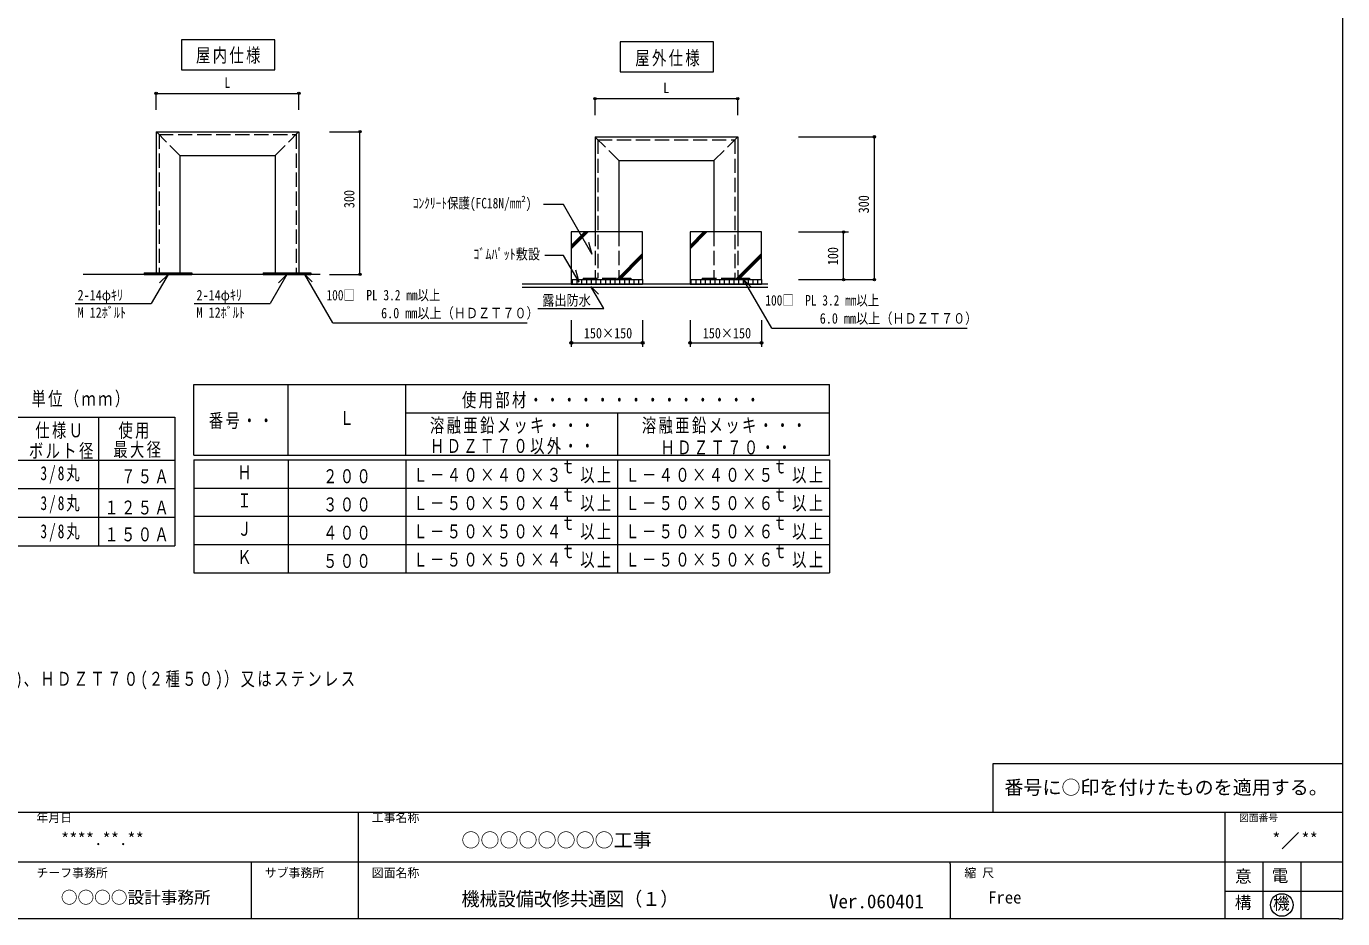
# Model space of a CAD drawing. Units: millimetres on the paper, enlarged 30 times, with parts at other scales. Extents: x -12081 to 11949, y -8439 to 8181.
# Drawn here: x 3646 to 11949, y -8439 to -2811 of the extents above; entities that cross this region are included whole.
import ezdxf
from ezdxf.enums import TextEntityAlignment as Align

# ---------------------------------------------------------------- set-up
doc = ezdxf.new("R2010")
doc.units = ezdxf.units.MM
doc.header["$LTSCALE"] = 30
doc.header["$PDMODE"] = 32
doc.header["$PDSIZE"] = 15
doc.linetypes.add('DASHED3', pattern=[4, 3, -1])
for name, color, linetype, lineweight in [('1-0', 7, 'Continuous', 9), ('E-0', 7, 'Continuous', 9), ('F-2', 5, 'Continuous', 9)]:
    doc.layers.add(name, color=color, linetype=linetype, lineweight=lineweight)
doc.styles.add('ＭＳ ゴシック', font='')
doc.styles.get('ＭＳ ゴシック').set_extended_font_data('MS Gothic')

msp = doc.modelspace()

# ---------------------------------------------------------------- linework, layer by layer
at = {"layer": '1-0', "color": 4}
for p, q in [((4465.2, -3338.2), (4465.2, -3234.11)), ((4465.2, -3234.11), (5365.2, -3234.11)), ((5365.2, -3338.2), (5365.2, -3234.11)), ((7233.53, -3370.75), (7233.53, -3266.66)), ((7233.53, -3266.66), (8133.53, -3266.66)), ((8133.53, -3370.75), (8133.53, -3266.66)), ((5559.36, -3475.57), (5750.25, -3475.57)), ((5750.25, -4375.57), (5750.25, -3475.57)), ((8516.64, -3508.12), (8995.68, -3508.12)), ((8995.68, -4408.12), (8995.68, -3508.12)), ((8516.64, -4108.12), (8832.34, -4108.12)), ((8801.6, -4408.12), (8801.6, -4108.12)), ((5559.36, -4375.57), (5750.25, -4375.57)), ((8516.64, -4408.12), (8995.68, -4408.12)), ((7083.53, -4664.25), (7083.53, -4832.93)), ((7533.53, -4664.25), (7533.53, -4832.93)), ((7833.53, -4664.25), (7833.53, -4832.93)), ((8283.53, -4664.25), (8283.53, -4832.93)), ((7083.53, -4806.82), (7533.53, -4806.82)), ((7833.53, -4806.82), (8283.53, -4806.82))]:
    msp.add_line(p, q, dxfattribs=at)
at = {"layer": '1-0', "linetype": 'DASHED3'}
for p, q in [((4615.2, -3625.57), (4465.2, -3475.57)), ((5215.2, -3625.57), (5365.2, -3475.57)), ((7383.53, -3658.12), (7233.53, -3508.12)), ((7983.53, -3658.12), (8133.53, -3508.12)), ((7233.53, -4108.12), (7233.53, -4398.52)), ((7383.53, -4108.12), (7383.53, -4398.52)), ((7983.53, -4108.12), (7983.53, -4398.52)), ((8133.53, -4108.12), (8133.53, -4398.52)), ((7158.53, -4398.52), (7158.53, -4408.12)), ((7908.53, -4398.52), (7908.53, -4408.12))]:
    msp.add_line(p, q, dxfattribs=at)
at = {"layer": '1-0', "color": 3}
for p, q in [((4465.2, -3475.57), (5365.2, -3475.57)), ((4465.2, -3475.57), (4465.2, -4365.97)), ((5365.2, -3475.57), (5365.2, -4365.97)), ((7233.53, -3508.12), (8133.53, -3508.12)), ((7233.53, -3508.12), (7233.53, -4108.12)), ((8133.53, -3508.12), (8133.53, -4108.12)), ((4615.2, -3625.57), (5215.2, -3625.57)), ((4615.2, -3625.57), (4615.2, -4365.97)), ((5215.2, -3625.57), (5215.2, -4365.97)), ((7383.53, -3658.12), (7983.53, -3658.12)), ((7383.53, -3658.12), (7383.53, -4108.12)), ((7983.53, -3658.12), (7983.53, -4108.12)), ((7158.53, -4408.12), (7458.53, -4408.12)), ((7908.53, -4408.12), (8208.53, -4408.12))]:
    msp.add_line(p, q, dxfattribs=at)
at = {"layer": '1-0', "color": 4, "linetype": 'DASHED3'}
for p, q in [((4483.2, -3493.57), (5347.2, -3493.57)), ((4483.2, -3493.57), (4483.2, -4365.97)), ((5347.2, -3493.57), (5347.2, -4365.97)), ((7251.53, -3526.12), (8115.53, -3526.12)), ((7251.53, -3526.12), (7251.53, -4398.52)), ((8115.53, -3526.12), (8115.53, -4398.52))]:
    msp.add_line(p, q, dxfattribs=at)
at = {"layer": '1-0'}
for p, q in [((7034.17, -3935.46), (6909.38, -3935.46)), ((7215.5, -4249.54), (7034.17, -3935.46)), ((7083.53, -4192.66), (7168.07, -4108.12)), ((7083.53, -4203.27), (7178.68, -4108.12)), ((7083.53, -4213.88), (7189.28, -4108.12)), ((7833.53, -4192.66), (7918.07, -4108.12)), ((7833.53, -4203.27), (7928.68, -4108.12)), ((7833.53, -4213.88), (7939.29, -4108.12)), ((7215.5, -4249.54), (7195.3, -4174.16)), ((7035.31, -4256.83), (6916, -4256.83)), ((7132.69, -4425.51), (7035.31, -4256.83)), ((7370.15, -4408.12), (7533.53, -4244.74)), ((7380.76, -4408.12), (7533.53, -4255.35)), ((7391.37, -4408.12), (7533.53, -4265.95)), ((8120.15, -4408.12), (8283.53, -4244.74)), ((8130.76, -4408.12), (8283.53, -4255.35)), ((8141.37, -4408.12), (8283.53, -4265.95)), ((5499.11, -4375.57), (4005.07, -4375.57)), ((4540.2, -4375.57), (4434.22, -4559.14)), ((4540.2, -4375.57), (4486.15, -4429.62)), ((5290.2, -4375.57), (5184.22, -4559.14)), ((5290.2, -4375.57), (5236.15, -4429.62)), ((5401.96, -4375.57), (5449.85, -4423.45)), ((5578.95, -4682.11), (5401.96, -4375.57)), ((7132.69, -4425.51), (7112.49, -4350.13)), ((8324.26, -4438.12), (6773.4, -4438.12)), ((8324.26, -4459.12), (6773.4, -4459.12)), ((7083.53, -4408.12), (7083.53, -4438.12)), ((7083.53, -4438.12), (7533.53, -4438.12)), ((7090.7, -4438.12), (7090.7, -4408.12)), ((7120.7, -4438.12), (7120.7, -4408.12)), ((7150.7, -4438.12), (7150.7, -4408.12)), ((7180.7, -4438.12), (7180.7, -4408.12)), ((7207.21, -4451.75), (7255.09, -4499.63)), ((7288.01, -4591.69), (7207.21, -4451.75)), ((7210.7, -4438.12), (7210.7, -4408.12)), ((7240.7, -4438.12), (7240.7, -4408.12)), ((7270.7, -4438.12), (7270.7, -4408.12)), ((7300.7, -4438.12), (7300.7, -4408.12)), ((7330.7, -4438.12), (7330.7, -4408.12)), ((7360.7, -4438.12), (7360.7, -4408.12)), ((7390.7, -4438.12), (7390.7, -4408.12)), ((7420.7, -4438.12), (7420.7, -4408.12)), ((7450.7, -4438.12), (7450.7, -4408.12)), ((7480.71, -4438.12), (7480.71, -4408.12)), ((7510.7, -4438.12), (7510.7, -4408.12)), ((7533.53, -4408.12), (7533.53, -4438.12)), ((7833.53, -4408.12), (7833.53, -4438.12)), ((7833.53, -4438.12), (8283.53, -4438.12)), ((7840.7, -4438.12), (7840.7, -4408.12)), ((7870.7, -4438.12), (7870.7, -4408.12)), ((7900.7, -4438.12), (7900.7, -4408.12)), ((7930.7, -4438.12), (7930.7, -4408.12)), ((7960.7, -4438.12), (7960.7, -4408.12)), ((7990.7, -4438.12), (7990.7, -4408.12)), ((8020.7, -4438.12), (8020.7, -4408.12)), ((8050.7, -4438.12), (8050.7, -4408.12)), ((8080.7, -4438.12), (8080.7, -4408.12)), ((8110.7, -4438.12), (8110.7, -4408.12)), ((8140.7, -4438.12), (8140.7, -4408.12)), ((8170.29, -4408.12), (8218.17, -4456.01)), ((8347.9, -4715.74), (8170.29, -4408.12)), ((8170.7, -4438.12), (8170.7, -4408.12)), ((8200.7, -4438.12), (8200.7, -4408.12)), ((8230.7, -4438.12), (8230.7, -4408.12)), ((8260.7, -4438.12), (8260.7, -4408.12)), ((8283.53, -4408.12), (8283.53, -4438.12)), ((3954.5, -4559.14), (4434.22, -4559.14)), ((4704.51, -4559.14), (5184.22, -4559.14)), ((6873.4, -4591.69), (7288.01, -4591.69)), ((5578.95, -4682.11), (6805.84, -4682.11)), ((8347.9, -4715.74), (9581.2, -4715.74)), ((-996.91, -5277.08), (4582.17, -5277.08)), ((4102.17, -5277.08), (4102.17, -6087.08)), ((4582.17, -5277.08), (4582.17, -6087.08)), ((-996.91, -5547.08), (4582.17, -5547.08)), ((-996.91, -5727.08), (4582.17, -5727.08)), ((-996.91, -5907.08), (4582.17, -5907.08)), ((-996.91, -6087.08), (4582.17, -6087.08))]:
    msp.add_line(p, q, dxfattribs=at)
for points in [[(4624.63, -2896.04), (4624.63, -3085.27), (5213.32, -3085.27), (5213.32, -2896.04)], [(7392.66, -2908.72), (7392.66, -3097.95), (7981.35, -3097.95), (7981.35, -2908.72)], [(7083.53, -4108.12), (7083.53, -4408.12), (7533.53, -4408.12), (7533.53, -4108.12)], [(7833.53, -4108.12), (7833.53, -4408.12), (8283.53, -4408.12), (8283.53, -4108.12)]]:
    msp.add_lwpolyline(points, close=True, dxfattribs=at)
at = {"layer": '1-0', "color": 3}
for points in [[(4390.2, -4365.97), (4690.2, -4365.97), (4690.2, -4375.57)], [(4390.2, -4365.97), (4390.2, -4375.57), (4690.2, -4375.57)], [(5140.2, -4365.97), (5440.2, -4365.97), (5440.2, -4375.57)], [(5140.2, -4365.97), (5140.2, -4375.57), (5440.2, -4375.57)]]:
    msp.add_lwpolyline(points, dxfattribs=at)
at = {"layer": '1-0', "linetype": 'DASHED3'}
for points in [[(7158.53, -4398.52), (7458.53, -4398.52), (7458.53, -4408.12)], [(7908.53, -4398.52), (8208.53, -4398.52), (8208.53, -4408.12)]]:
    msp.add_lwpolyline(points, dxfattribs=at)
at = {"layer": '1-0', "color": 4}
for centre, radius in [((7083.53, -4806.82), 9), ((7083.53, -4806.82), 4.5), ((7533.53, -4806.82), 9), ((7533.53, -4806.82), 4.5), ((7833.53, -4806.82), 9), ((7833.53, -4806.82), 4.5), ((8283.53, -4806.82), 9), ((8283.53, -4806.82), 4.5)]:
    msp.add_circle(centre, radius, dxfattribs=at)
for p in [(4465.2, -3234.11), (5365.2, -3234.11), (7233.53, -3266.66), (8133.53, -3266.66), (5750.25, -3475.57), (8995.68, -3508.12), (8801.6, -4108.12), (5750.25, -4375.57), (8801.6, -4408.12), (8995.68, -4408.12)]:
    msp.add_point(p, dxfattribs=at)
at = {"layer": 'E-0'}
msp.add_line((11949.25, -8439.4), (11949.25, 8180.6), dxfattribs=at)
msp.add_lwpolyline([(11949.25, -7462.36), (9743.28, -7462.36), (9743.28, -7707.43)], dxfattribs=at)
at = {"layer": 'F-2', "color": 7}
for p, q in [((4702.95, -5069.76), (8712.45, -5069.76)), ((4702.95, -5515.26), (4702.95, -5069.76)), ((5296.95, -5515.26), (5296.95, -5069.76)), ((6039.46, -5515.26), (6039.46, -5069.76)), ((8712.45, -5337.05), (8712.45, -5069.76)), ((8712.45, -5337.05), (8712.45, -5158.85)), ((6039.46, -5247.95), (8712.45, -5247.95)), ((7375.95, -5247.96), (7375.95, -5337.05)), ((7375.95, -5337.05), (7375.95, -5515.26)), ((8712.45, -5515.26), (8712.45, -5337.05)), ((4702.95, -5515.26), (8712.45, -5515.26)), ((4702.95, -5544.95), (4702.95, -6257.76)), ((4702.95, -5544.95), (8712.45, -5544.95)), ((5296.95, -5544.95), (5296.95, -6257.76)), ((6039.46, -5544.95), (6039.46, -6257.76)), ((7375.95, -5544.95), (7375.95, -6257.76)), ((8712.45, -5544.95), (8712.45, -6257.76)), ((4702.95, -5723.16), (8712.45, -5723.16)), ((4702.95, -5901.36), (8712.45, -5901.36)), ((4702.95, -6079.56), (8712.45, -6079.56)), ((4702.95, -6257.76), (8712.45, -6257.76)), ((9743.28, -7707.43), (9743.28, -7766.93)), ((-12080.75, -7766.93), (5735.78, -7766.93)), ((5739.23, -7766.93), (5739.23, -8439.4)), ((5741.74, -7766.93), (11679.23, -7766.93)), ((11205.25, -7766.93), (11205.25, -8439.4)), ((11679.23, -7766.93), (11925.25, -7766.93)), ((11925.25, -7766.93), (11949.25, -7766.93)), ((3091.73, -8081.93), (11679.23, -8081.93)), ((5064.24, -8081.93), (5064.24, -8439.4)), ((9473.25, -8093.45), (9473.25, -8081.93)), ((9473.25, -8093.45), (9473.25, -8439.4)), ((11445.25, -8081.93), (11445.25, -8439.4)), ((11679.23, -8081.93), (11925.25, -8081.93)), ((11685.26, -8081.93), (11685.26, -8439.4)), ((11925.25, -8081.93), (11949.25, -8081.93)), ((11205.25, -8266.43), (11925.25, -8266.43)), ((11925.25, -8266.43), (11949.25, -8266.43)), ((11679.23, -8439.4), (-12080.75, -8439.4)), ((11925.25, -8439.4), (-12080.75, -8439.4)), ((11925.25, -8439.4), (11949.25, -8439.4))]:
    msp.add_line(p, q, dxfattribs=at)
at = {"layer": 'F-2', "color": 2}
for p, q in [((5735.78, -7766.93), (5741.74, -7766.93)), ((11620.87, -7945.43), (11566.69, -7999.61)), ((11620.87, -7945.43), (11670.98, -7895.32))]:
    msp.add_line(p, q, dxfattribs=at)
msp.add_circle((11565.25, -8352.92), 71.17, dxfattribs=at)

# ---------------------------------------------------------------- texts
at = {"layer": '1-0', "style": 'ＭＳ ゴシック'}
for s, width, p in [('L', 0.85, (4895.32, -3219.1)), ('L', 0.85, (7663.65, -3251.66)), ('ｺﾝｸﾘｰﾄ保護(FC18N/mm²)', 0.8, (6083.97, -3979.27)), ('ｺﾞﾑﾊﾟｯﾄ敷設', 0.85, (6465.59, -4300.64)), ('2-14φｷﾘ', 0.85, (3969.59, -4559.21)), ('2-14φｷﾘ', 0.85, (4719.6, -4559.21)), ('100□  PL 3.2 mm以上', 0.8, (5539.24, -4559.21)), ('露出防水', 0.85, (6900.86, -4591.77)), ('100□  PL 3.2 mm以上', 0.8, (8307.57, -4591.77)), ('M 12ﾎﾞﾙﾄ', 0.85, (3969.59, -4669.27)), ('M 12ﾎﾞﾙﾄ', 0.85, (4719.6, -4669.27)), ('\u3000\u3000\u3000\u3000 6.0 mm以上（ＨＤＺＴ７０）', 0.85, (5539.77, -4672.31)), ('\u3000\u3000\u3000\u3000 6.0 mm以上（ＨＤＺＴ７０）', 0.85, (8306.7, -4705.9)), ('150×150', 0.85, (7162.72, -4798.92)), ('150×150', 0.85, (7912.72, -4798.92))]:
    msp.add_text(s, height=65.98, dxfattribs=dict(at, width=width)).set_placement(p, align=Align.BOTTOM_LEFT)
at = {"layer": '1-0', "style": 'ＭＳ ゴシック', "width": 0.85}
for s, p in [('300', (5735.25, -3958.06)), ('300', (8980.68, -3990.61)), ('100', (8786.6, -4317.92))]:
    msp.add_text(s, height=65.98, rotation=90, dxfattribs=at).set_placement(p, align=Align.BOTTOM_LEFT)
at = {"layer": '1-0', "char_height": 87.98, "attachment_point": 7, "style": 'ＭＳ ゴシック'}
for s, insert in [('\\T1.17;\\W0.75;屋内仕様', (4716.51, -3047.18)), ('\\T1.17;\\W0.75;屋外仕様', (7487.4, -3064.22)), ('\\T1.17;\\W0.75;単位（ｍｍ）', (3678.31, -5215.31)), ('\\T1.17;\\W0.75;仕様Ｕ', (3702.96, -5413.1)), ('\\T1.17;\\W0.75;使用', (4227.32, -5413.1)), ('\\T1.17;\\W0.75;ボルト径', (3662.63, -5542.18)), ('\\T1.17;\\W0.75;最大径', (4195.05, -5534.11)), ('\\T1.3;\\W0.7;3/8丸', (3735.23, -5694.83)), ('\\T1.17;\\W0.75;\u3000７５Ａ', (4138.58, -5694.83)), ('\\T1.3;\\W0.7;3/8丸', (3735.23, -5883.52)), ('\\T1.17;\\W0.75;１２５Ａ', (4138.58, -5891.58)), ('\\T1.3;\\W0.7;3/8丸', (3735.23, -6060.99)), ('\\T1.17;\\W0.75;１５０Ａ', (4138.58, -6060.99)), ('\\T1.17;\\W0.75;\u3000\u3000\u3000\u3000\u3000\u3000屋外露出\u3000：溶融亜鉛めっき（ＨＤＺＴ４９(２種３５)、ＨＤＺＴ７０(２種５０)）又はステンレス', (365.03, -6994.15))]:
    msp.add_mtext(s, dxfattribs=dict(at, insert=insert))
at = {"layer": 'E-0', "style": 'ＭＳ ゴシック'}
msp.add_text('番号に○印を付けたものを適用する。', height=87.98, dxfattribs=at).set_placement((9815.49, -7681.75), align=Align.BOTTOM_LEFT)
at = {"layer": 'F-2', "color": 7, "style": 'ＭＳ ゴシック'}
for s, width, p in [('Ｌ', 0.75, (5623.2, -5351.81)), ('ｔ', 0.75, (7018.22, -5657.03)), ('ｔ', 0.75, (8354.72, -5657.03)), ('Ｈ', 0.75, (4977.23, -5694.06)), ('ｔ', 0.75, (7018.22, -5835.23)), ('ｔ', 0.75, (8354.72, -5835.23)), ('Ｉ', 0.75, (4977.23, -5872.26)), ('Ｊ', 0.75, (4977.23, -6050.46)), ('ｔ', 0.75, (7018.22, -6013.43)), ('ｔ', 0.75, (8354.72, -6013.43)), ('Ｋ', 0.75, (4977.23, -6228.66)), ('ｔ', 0.75, (7018.22, -6191.63)), ('ｔ', 0.75, (8354.72, -6191.63)), ('機械設備改修共通図（１）', 0.95, (6391.17, -8385.28))]:
    msp.add_text(s, height=87.98, dxfattribs=dict(at, width=width)).set_placement(p, align=Align.BOTTOM_LEFT)
for s, height, p in [('年月日', 54.99, (3710.06, -7846.43)), ('工事名称', 54.99, (5825.06, -7846.43)), ('図面番号', 43.99, (11295.25, -7838.93)), ('○○○○○○○○工事', 87.98, (6390.64, -8014.5)), ('****.**.**', 76.98, (3864.31, -7997.93)), ('*', 76.98, (11504.62, -7997.93)), ('**', 76.98, (11688.37, -7997.93)), ('チーフ事務所', 54.99, (3710.06, -8194.43)), ('サブ事務所', 54.99, (5150.06, -8194.43)), ('図面名称', 54.99, (5825.06, -8194.43)), ('縮 尺', 54.99, (9563.25, -8194.43)), ('意', 76.98, (11270.19, -8233.82)), ('電', 76.98, (11501.86, -8229.68)), ('○○○○設計事務所', 76.98, (3864.24, -8366.93)), ('Ver.060401', 87.98, (8708.93, -8400.44)), ('Free', 76.98, (9713.25, -8366.93)), ('構', 76.98, (11268.81, -8399.3)), ('機', 76.98, (11510.13, -8404.81))]:
    msp.add_text(s, height=height, dxfattribs=at).set_placement(p, align=Align.BOTTOM_LEFT)
at = {"layer": 'F-2', "color": 7, "char_height": 87.98, "attachment_point": 7, "style": 'ＭＳ ゴシック'}
for s, insert in [('\\T1.17;\\W0.75;使用部材・・・・・・・・・・・・・・', (6393.91, -5221.67)), ('\\T1.17;\\W0.75;番号・・', (4797.46, -5351.81)), ('\\T1.17;\\W0.75;溶融亜鉛メッキ・・・', (6192.15, -5381.71)), ('\\T1.17;\\W0.75;溶融亜鉛メッキ・・・', (7528.65, -5381.71)), ('\\T1.17;\\W0.75;ＨＤＺＴ７０以外・・', (6192.15, -5511.83)), ('\\T1.17;\\W0.75;ＨＤＺＴ７０・・', (7646.01, -5512.49)), ('\\T1.17;\\W0.75;２００', (5518.2, -5694.06)), ('\\T1.17;\\W0.75;Ｌ－４０×４０×３\u3000以上', (6087.6, -5694.06)), ('\\T1.17;\\W0.75;Ｌ－４０×４０×５\u3000以上', (7424.1, -5694.06)), ('\\T1.17;\\W0.75;３００', (5518.2, -5872.26)), ('\\T1.17;\\W0.75;Ｌ－５０×５０×４\u3000以上', (6087.6, -5872.26)), ('\\T1.17;\\W0.75;Ｌ－５０×５０×６\u3000以上', (7424.1, -5872.26)), ('\\T1.17;\\W0.75;４００', (5518.2, -6050.46)), ('\\T1.17;\\W0.75;Ｌ－５０×５０×４\u3000以上', (6087.6, -6050.46)), ('\\T1.17;\\W0.75;Ｌ－５０×５０×６\u3000以上', (7424.1, -6050.46)), ('\\T1.17;\\W0.75;５００', (5518.2, -6228.66)), ('\\T1.17;\\W0.75;Ｌ－５０×５０×４\u3000以上', (6087.6, -6228.66)), ('\\T1.17;\\W0.75;Ｌ－５０×５０×６\u3000以上', (7424.1, -6228.66))]:
    msp.add_mtext(s, dxfattribs=dict(at, insert=insert))

doc.saveas('drawing.dxf')
